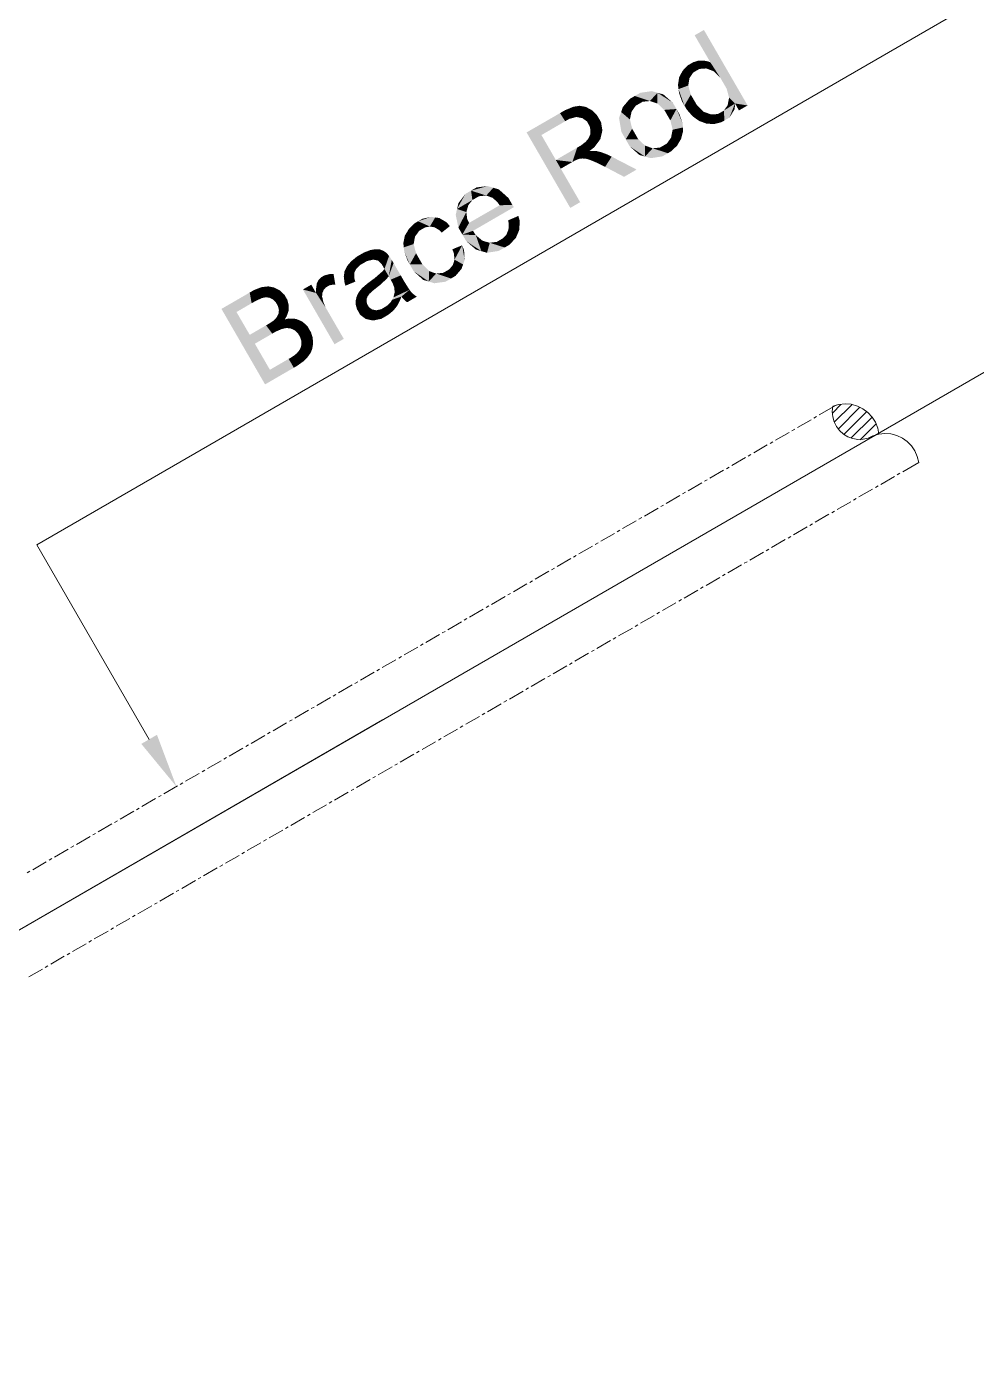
# Model space of a CAD drawing. Header units: millimetres. Extents: x 2 to 579, y 1 to 405.
# Drawn here: x 155.86 to 165.26, y 118.71 to 131.91 of the extents above; entities that cross this region are included whole.
import ezdxf

# ---------------------------------------------------------------- set-up
doc = ezdxf.new("R2010")
doc.units = ezdxf.units.MM
doc.linetypes.add('XKITLINE00', pattern=[0])
doc.layers.add('LinkedObject', color=7, linetype='Continuous', lineweight=0)

# ---------------------------------------------------------------- blocks, each defined once
blk = doc.blocks.new('*A4')
at = {"layer": 'LinkedObject'}
for color, points in [(7, [(162.566, 131.879), (162.63, 131.558), (162.474, 131.826)]), (7, [(162.566, 131.879), (162.731, 131.401), (162.63, 131.558)]), (7, [(162.731, 131.401), (162.566, 131.879), (162.999, 131.131)]), (7, [(162.404, 131.527), (162.46, 131.457), (162.354, 131.474)]), (7, [(162.437, 131.546), (162.46, 131.457), (162.404, 131.527)]), (7, [(162.462, 131.56), (162.522, 131.493), (162.437, 131.546)]), (7, [(162.437, 131.546), (162.522, 131.493), (162.49, 131.475)]), (7, [(162.46, 131.457), (162.437, 131.546), (162.49, 131.475)]), (7, [(162.511, 131.575), (162.522, 131.493), (162.462, 131.56)]), (7, [(162.536, 131.576), (162.522, 131.493), (162.511, 131.575)]), (7, [(162.536, 131.576), (162.589, 131.498), (162.522, 131.493)]), (7, [(162.561, 131.576), (162.589, 131.498), (162.536, 131.576)]), (7, [(162.608, 131.567), (162.589, 131.498), (162.561, 131.576)]), (7, [(162.63, 131.558), (162.589, 131.498), (162.608, 131.567)]), (7, [(162.589, 131.498), (162.63, 131.558), (162.626, 131.484)]), (7, [(162.626, 131.484), (162.63, 131.558), (162.662, 131.47)]), (7, [(162.63, 131.558), (162.731, 131.401), (162.662, 131.47)]), (7, [(162.32, 131.408), (162.417, 131.366), (162.309, 131.334)]), (7, [(162.309, 131.334), (162.417, 131.366), (162.314, 131.293)]), (7, [(162.314, 131.293), (162.417, 131.366), (162.411, 131.329)]), (7, [(162.423, 131.403), (162.32, 131.408), (162.337, 131.441)]), (7, [(162.417, 131.366), (162.32, 131.408), (162.423, 131.403)]), (7, [(162.354, 131.474), (162.46, 131.457), (162.337, 131.441)]), (7, [(162.337, 131.441), (162.46, 131.457), (162.423, 131.403)]), (7, [(162.731, 131.401), (162.999, 131.131), (162.763, 131.346)]), (7, [(161.881, 131.225), (161.746, 131.066), (161.831, 131.196)]), (7, [(161.891, 131.129), (161.746, 131.066), (161.881, 131.225)]), (7, [(162.049, 131.273), (161.881, 131.225), (161.937, 131.257)]), (7, [(162.106, 131.257), (161.881, 131.225), (162.049, 131.273)]), (7, [(162.031, 131.175), (161.881, 131.225), (162.106, 131.257)]), (7, [(161.881, 131.225), (161.959, 131.168), (161.925, 131.148)]), (7, [(161.959, 131.168), (161.881, 131.225), (162.031, 131.175)]), (7, [(161.891, 131.129), (161.881, 131.225), (161.925, 131.148)]), (7, [(162.031, 131.175), (162.106, 131.257), (162.069, 131.162)]), (7, [(162.106, 131.257), (162.106, 131.15), (162.069, 131.162)]), (7, [(162.256, 131.16), (162.106, 131.257), (162.163, 131.241)]), (7, [(162.294, 131.096), (162.106, 131.257), (162.256, 131.16)]), (7, [(162.173, 131.087), (162.106, 131.257), (162.294, 131.096)]), (7, [(162.106, 131.15), (162.106, 131.257), (162.173, 131.087)]), (7, [(162.411, 131.329), (162.373, 131.13), (162.314, 131.293)]), (7, [(162.314, 131.293), (162.373, 131.13), (162.32, 131.252)]), (7, [(162.32, 131.252), (162.373, 131.13), (162.349, 131.171)]), (7, [(162.436, 131.238), (162.373, 131.13), (162.411, 131.329)]), (7, [(162.373, 131.13), (162.436, 131.238), (162.467, 131.185)]), (7, [(162.763, 131.346), (162.999, 131.131), (162.792, 131.295)]), (7, [(162.792, 131.295), (162.999, 131.131), (162.815, 131.208)]), (7, [(161.304, 131.123), (161.14, 131.055), (161.272, 131.118)]), (7, [(161.304, 131.017), (161.14, 131.055), (161.304, 131.123)]), (7, [(161.272, 131.118), (161.14, 131.055), (161.19, 131.084)]), (7, [(161.336, 131.128), (161.333, 131.011), (161.304, 131.123)]), (7, [(161.304, 131.123), (161.333, 131.011), (161.304, 131.017)]), (7, [(161.333, 131.011), (161.336, 131.128), (161.362, 131.005)]), (7, [(161.428, 131.099), (161.336, 131.128), (161.398, 131.116)]), (7, [(161.362, 131.005), (161.336, 131.128), (161.428, 131.099)]), (7, [(161.428, 131.099), (161.407, 130.973), (161.362, 131.005)]), (7, [(161.458, 131.083), (161.407, 130.973), (161.428, 131.099)]), (7, [(161.831, 131.196), (161.746, 131.066), (161.763, 131.116)]), (7, [(161.849, 131.07), (161.746, 131.066), (161.891, 131.129)]), (7, [(162.173, 131.087), (162.294, 131.096), (162.202, 131.037)]), (7, [(162.294, 131.096), (162.233, 130.983), (162.202, 131.037)]), (7, [(162.233, 130.983), (162.294, 131.096), (162.256, 130.891)]), (7, [(162.256, 130.891), (162.294, 131.096), (162.358, 130.913)]), (7, [(162.356, 130.952), (162.294, 131.096), (162.324, 131.043)]), (7, [(162.358, 130.913), (162.294, 131.096), (162.356, 130.952)]), (7, [(162.497, 131.133), (162.373, 131.13), (162.467, 131.185)]), (7, [(162.373, 131.13), (162.497, 131.133), (162.397, 131.089)]), (7, [(162.397, 131.089), (162.497, 131.133), (162.454, 131.024)]), (7, [(162.454, 131.024), (162.497, 131.133), (162.487, 131)]), (7, [(162.487, 131), (162.497, 131.133), (162.564, 131.068)]), (7, [(162.764, 131.08), (162.874, 131.151), (162.769, 130.982)]), (7, [(162.801, 131.134), (162.874, 131.151), (162.764, 131.08)]), (7, [(162.769, 130.982), (162.874, 131.151), (162.819, 131.011)]), (7, [(162.874, 131.151), (162.801, 131.134), (162.808, 131.171)]), (7, [(162.815, 131.208), (162.874, 131.151), (162.808, 131.171)]), (7, [(162.815, 131.208), (162.999, 131.131), (162.874, 131.151)]), (7, [(162.819, 131.011), (162.874, 131.151), (162.871, 131.095)]), (7, [(162.874, 131.151), (162.999, 131.131), (162.913, 131.082)]), (7, [(161.192, 130.975), (160.809, 130.864), (161.14, 131.055)]), (7, [(160.956, 130.838), (160.809, 130.864), (161.192, 130.975)]), (7, [(161.14, 131.055), (161.233, 130.999), (161.192, 130.975)]), (7, [(161.233, 130.999), (161.14, 131.055), (161.304, 131.017)]), (7, [(161.506, 131.035), (161.407, 130.973), (161.458, 131.083)]), (7, [(161.524, 131.005), (161.407, 130.973), (161.506, 131.035)]), (7, [(161.407, 130.973), (161.524, 131.005), (161.422, 130.946)]), (7, [(161.524, 131.005), (161.433, 130.928), (161.422, 130.946)]), (7, [(161.433, 130.928), (161.524, 131.005), (161.442, 130.889)]), (7, [(161.442, 130.889), (161.524, 131.005), (161.55, 130.841)]), (7, [(161.56, 130.883), (161.524, 131.005), (161.547, 130.965)]), (7, [(161.55, 130.841), (161.524, 131.005), (161.56, 130.883)]), (7, [(161.746, 131.066), (161.791, 130.795), (161.725, 131.006)]), (7, [(161.725, 131.006), (161.791, 130.795), (161.748, 130.87)]), (7, [(161.746, 131.066), (161.849, 131.07), (161.841, 131.031)]), (7, [(161.833, 130.992), (161.791, 130.795), (161.746, 131.066)]), (7, [(161.833, 130.992), (161.746, 131.066), (161.841, 131.031)]), (7, [(161.855, 130.901), (161.791, 130.795), (161.833, 130.992)]), (7, [(162.564, 131.068), (162.592, 130.951), (162.487, 131)]), (7, [(162.487, 131), (162.592, 130.951), (162.521, 130.977)]), (7, [(162.601, 131.055), (162.592, 130.951), (162.564, 131.068)]), (7, [(162.592, 130.951), (162.601, 131.055), (162.629, 130.949)]), (7, [(162.629, 130.949), (162.601, 131.055), (162.637, 131.042)]), (7, [(162.637, 131.042), (162.769, 130.982), (162.629, 130.949)]), (7, [(162.629, 130.949), (162.769, 130.982), (162.667, 130.947)]), (7, [(162.704, 131.046), (162.769, 130.982), (162.637, 131.042)]), (7, [(162.667, 130.947), (162.769, 130.982), (162.737, 130.964)]), (7, [(162.769, 130.982), (162.704, 131.046), (162.734, 131.063)]), (7, [(162.764, 131.08), (162.769, 130.982), (162.734, 131.063)]), (7, [(161.099, 130.591), (161.242, 130.116), (160.809, 130.864)]), (7, [(160.809, 130.864), (160.956, 130.838), (161.099, 130.591)]), (7, [(161.409, 130.789), (161.55, 130.841), (161.394, 130.771)]), (7, [(161.54, 130.798), (161.394, 130.771), (161.55, 130.841)]), (7, [(161.424, 130.807), (161.55, 130.841), (161.409, 130.789)]), (7, [(161.55, 130.841), (161.424, 130.807), (161.44, 130.846)]), (7, [(161.441, 130.867), (161.55, 130.841), (161.44, 130.846)]), (7, [(161.442, 130.889), (161.55, 130.841), (161.441, 130.867)]), (7, [(161.791, 130.795), (161.855, 130.901), (161.885, 130.849)]), (7, [(161.915, 130.797), (161.791, 130.795), (161.885, 130.849)]), (7, [(162.248, 130.852), (162.34, 130.801), (162.241, 130.813)]), (7, [(162.358, 130.913), (162.248, 130.852), (162.256, 130.891)]), (7, [(162.359, 130.874), (162.248, 130.852), (162.358, 130.913)]), (7, [(162.34, 130.801), (162.248, 130.852), (162.359, 130.874)]), (7, [(161.263, 130.571), (161.099, 130.591), (161.311, 130.714)]), (7, [(161.263, 130.571), (161.311, 130.714), (161.282, 130.582)]), (7, [(161.282, 130.582), (161.311, 130.714), (161.311, 130.596)]), (7, [(161.361, 130.606), (161.311, 130.714), (161.345, 130.733)]), (7, [(161.311, 130.596), (161.311, 130.714), (161.32, 130.599)]), (7, [(161.32, 130.599), (161.311, 130.714), (161.333, 130.603)]), (7, [(161.333, 130.603), (161.311, 130.714), (161.361, 130.606)]), (7, [(161.394, 130.771), (161.431, 130.679), (161.345, 130.733)]), (7, [(161.361, 130.606), (161.345, 130.733), (161.377, 130.605)]), (7, [(161.345, 130.733), (161.431, 130.679), (161.377, 130.605)]), (7, [(161.481, 130.718), (161.394, 130.771), (161.54, 130.798)]), (7, [(161.431, 130.679), (161.394, 130.771), (161.481, 130.718)]), (7, [(161.915, 130.797), (161.983, 130.625), (161.791, 130.795)]), (7, [(161.791, 130.795), (161.983, 130.625), (161.831, 130.726)]), (7, [(161.831, 130.726), (161.983, 130.625), (161.926, 130.641)]), (7, [(161.983, 130.733), (161.983, 130.625), (161.915, 130.797)]), (7, [(161.983, 130.625), (161.983, 130.733), (162.021, 130.72)]), (7, [(162.058, 130.707), (161.983, 130.625), (162.021, 130.72)]), (7, [(162.058, 130.707), (162.209, 130.658), (161.983, 130.625)]), (7, [(162.13, 130.714), (162.209, 130.658), (162.058, 130.707)]), (7, [(162.209, 130.658), (162.13, 130.714), (162.165, 130.734)]), (7, [(162.199, 130.754), (162.209, 130.658), (162.165, 130.734)]), (7, [(162.32, 130.767), (162.199, 130.754), (162.241, 130.813)]), (7, [(162.3, 130.733), (162.199, 130.754), (162.32, 130.767)]), (7, [(162.244, 130.679), (162.199, 130.754), (162.3, 130.733)]), (7, [(162.209, 130.658), (162.199, 130.754), (162.244, 130.679)]), (7, [(162.241, 130.813), (162.34, 130.801), (162.32, 130.767)]), (7, [(161.099, 130.591), (161.148, 130.505), (161.242, 130.116)]), (7, [(161.148, 130.505), (161.099, 130.591), (161.263, 130.571)]), (7, [(161.377, 130.605), (161.431, 130.679), (161.392, 130.605)]), (7, [(161.431, 130.679), (161.431, 130.594), (161.392, 130.605)]), (7, [(161.457, 130.681), (161.431, 130.594), (161.431, 130.679)]), (7, [(161.431, 130.594), (161.457, 130.681), (161.456, 130.584)]), (7, [(161.456, 130.584), (161.457, 130.681), (161.48, 130.575)]), (7, [(161.513, 130.677), (161.457, 130.681), (161.497, 130.68)]), (7, [(161.48, 130.575), (161.457, 130.681), (161.513, 130.677)]), (7, [(161.513, 130.677), (161.545, 130.544), (161.48, 130.575)]), (7, [(161.546, 130.669), (161.545, 130.544), (161.513, 130.677)]), (7, [(161.615, 130.643), (161.545, 130.544), (161.546, 130.669)]), (7, [(161.545, 130.544), (161.615, 130.643), (161.587, 130.523)]), (7, [(161.587, 130.523), (161.615, 130.643), (161.652, 130.624)]), (7, [(161.587, 130.523), (161.652, 130.624), (161.775, 130.424)]), (7, [(161.775, 130.424), (161.652, 130.624), (161.899, 130.496)]), (7, [(161.983, 130.625), (162.209, 130.658), (162.039, 130.609)]), (7, [(162.039, 130.609), (162.209, 130.658), (162.152, 130.626)]), (7, [(161.242, 130.116), (161.148, 130.505), (161.34, 130.173)]), (7, [(160.423, 130.333), (160.259, 130.287), (160.313, 130.319)]), (7, [(160.479, 130.316), (160.259, 130.287), (160.423, 130.333)]), (7, [(160.41, 130.239), (160.259, 130.287), (160.479, 130.316)]), (7, [(160.41, 130.239), (160.479, 130.316), (160.448, 130.225)]), (7, [(160.479, 130.316), (160.472, 130.216), (160.448, 130.225)]), (7, [(160.472, 130.216), (160.479, 130.316), (160.519, 130.175)]), (7, [(160.63, 130.214), (160.479, 130.316), (160.535, 130.299)]), (7, [(160.519, 130.175), (160.479, 130.316), (160.63, 130.214)]), (7, [(160.259, 130.287), (160.12, 130.106), (160.203, 130.255)]), (7, [(160.272, 130.194), (160.12, 130.106), (160.259, 130.287)]), (7, [(160.203, 130.255), (160.12, 130.106), (160.134, 130.164)]), (7, [(160.231, 130.142), (160.12, 130.106), (160.272, 130.194)]), (7, [(160.259, 130.287), (160.338, 130.232), (160.303, 130.212)]), (7, [(160.338, 130.232), (160.259, 130.287), (160.41, 130.239)]), (7, [(160.272, 130.194), (160.259, 130.287), (160.303, 130.212)]), (7, [(160.519, 130.175), (160.63, 130.214), (160.542, 130.142)]), (7, [(160.668, 130.147), (160.542, 130.142), (160.63, 130.214)]), (7, [(160.12, 130.106), (160.133, 129.922), (160.107, 130.048)]), (7, [(160.222, 130.108), (160.12, 130.106), (160.231, 130.142)]), (7, [(160.12, 130.106), (160.222, 130.108), (160.212, 130.075)]), (7, [(160.212, 130.075), (160.133, 129.922), (160.12, 130.106)]), (7, [(160.221, 130.004), (160.133, 129.922), (160.212, 130.075)]), (7, [(160.671, 130.143), (160.173, 129.853), (160.668, 130.147)]), (7, [(160.239, 129.968), (160.668, 130.147), (160.173, 129.853)]), (7, [(160.678, 130.131), (160.173, 129.853), (160.671, 130.143)]), (7, [(160.682, 130.123), (160.173, 129.853), (160.678, 130.131)]), (7, [(160.278, 129.889), (160.173, 129.853), (160.682, 130.123)]), (7, [(160.542, 130.142), (160.668, 130.147), (160.239, 129.968)]), (7, [(160.728, 130.037), (160.633, 129.958), (160.626, 129.993)]), (7, [(160.629, 129.9), (160.728, 130.037), (160.737, 129.9)]), (7, [(160.633, 129.958), (160.728, 130.037), (160.629, 129.9)]), (7, [(160.737, 129.9), (160.728, 130.037), (160.741, 129.988)]), (7, [(159.644, 129.91), (159.746, 129.89), (159.624, 129.876)]), (7, [(159.699, 129.963), (159.746, 129.89), (159.644, 129.91)]), (7, [(159.734, 129.984), (159.746, 129.89), (159.699, 129.963)]), (7, [(159.863, 130.028), (159.734, 129.984), (159.778, 130.009)]), (7, [(159.904, 130.022), (159.734, 129.984), (159.863, 130.028)]), (7, [(159.851, 129.932), (159.734, 129.984), (159.904, 130.022)]), (7, [(159.734, 129.984), (159.804, 129.923), (159.781, 129.91)]), (7, [(159.804, 129.923), (159.734, 129.984), (159.851, 129.932)]), (7, [(159.746, 129.89), (159.734, 129.984), (159.781, 129.91)]), (7, [(159.851, 129.932), (159.904, 130.022), (159.875, 129.928)]), (7, [(159.904, 130.022), (159.899, 129.923), (159.875, 129.928)]), (7, [(159.899, 129.923), (159.904, 130.022), (159.946, 129.895)]), (7, [(160.017, 129.973), (159.904, 130.022), (159.945, 130.016)]), (7, [(160.049, 129.936), (159.904, 130.022), (160.017, 129.973)]), (7, [(159.946, 129.895), (159.904, 130.022), (160.049, 129.936)]), (7, [(159.946, 129.895), (160.049, 129.936), (159.968, 129.871)]), (7, [(160.133, 129.922), (160.221, 130.004), (160.239, 129.968)]), (7, [(160.239, 129.968), (160.173, 129.853), (160.133, 129.922)]), (7, [(160.619, 129.876), (160.737, 129.9), (160.609, 129.852)]), (7, [(160.72, 129.859), (160.609, 129.852), (160.737, 129.9)]), (7, [(160.629, 129.9), (160.737, 129.9), (160.619, 129.876)]), (7, [(159.603, 129.842), (159.697, 129.795), (159.588, 129.768)]), (7, [(159.588, 129.768), (159.697, 129.795), (159.592, 129.726)]), (7, [(159.592, 129.726), (159.697, 129.795), (159.69, 129.758)]), (7, [(159.704, 129.833), (159.603, 129.842), (159.624, 129.876)]), (7, [(159.697, 129.795), (159.603, 129.842), (159.704, 129.833)]), (7, [(159.624, 129.876), (159.746, 129.89), (159.704, 129.833)]), (7, [(160.306, 129.846), (160.173, 129.853), (160.278, 129.889)]), (7, [(160.173, 129.853), (160.361, 129.688), (160.211, 129.787)]), (7, [(160.306, 129.846), (160.361, 129.688), (160.173, 129.853)]), (7, [(160.211, 129.787), (160.361, 129.688), (160.305, 129.705)]), (7, [(160.371, 129.792), (160.361, 129.688), (160.306, 129.846)]), (7, [(160.361, 129.688), (160.371, 129.792), (160.417, 129.672)]), (7, [(160.407, 129.781), (160.417, 129.672), (160.371, 129.792)]), (7, [(160.444, 129.771), (160.417, 129.672), (160.407, 129.781)]), (7, [(160.444, 129.771), (160.592, 129.724), (160.417, 129.672)]), (7, [(160.514, 129.78), (160.592, 129.724), (160.444, 129.771)]), (7, [(160.548, 129.8), (160.592, 129.724), (160.514, 129.78)]), (7, [(160.573, 129.814), (160.592, 129.724), (160.548, 129.8)]), (7, [(160.573, 129.814), (160.72, 129.859), (160.592, 129.724)]), (7, [(160.609, 129.852), (160.72, 129.859), (160.573, 129.814)]), (7, [(160.592, 129.724), (160.72, 129.859), (160.639, 129.751)]), (7, [(160.639, 129.751), (160.72, 129.859), (160.703, 129.819)]), (7, [(159.163, 129.654), (159.228, 129.59), (159.128, 129.634)]), (7, [(159.285, 129.703), (159.163, 129.654), (159.259, 129.698)]), (7, [(159.29, 129.604), (159.163, 129.654), (159.285, 129.703)]), (7, [(159.259, 129.698), (159.163, 129.654), (159.198, 129.674)]), (7, [(159.228, 129.59), (159.163, 129.654), (159.29, 129.604)]), (7, [(159.355, 129.705), (159.285, 129.703), (159.312, 129.707)]), (7, [(159.373, 129.698), (159.285, 129.703), (159.355, 129.705)]), (7, [(159.29, 129.604), (159.285, 129.703), (159.316, 129.599)]), (7, [(159.316, 129.599), (159.285, 129.703), (159.336, 129.595)]), (7, [(159.285, 129.703), (159.371, 129.563), (159.336, 129.595)]), (7, [(159.373, 129.698), (159.371, 129.563), (159.285, 129.703)]), (7, [(159.39, 129.692), (159.371, 129.563), (159.373, 129.698)]), (7, [(159.423, 129.669), (159.371, 129.563), (159.39, 129.692)]), (7, [(159.437, 129.652), (159.371, 129.563), (159.423, 129.669)]), (7, [(159.371, 129.563), (159.437, 129.652), (159.447, 129.642)]), (7, [(159.371, 129.563), (159.447, 129.642), (159.388, 129.535)]), (7, [(159.388, 129.535), (159.447, 129.642), (159.389, 129.533)]), (7, [(159.389, 129.533), (159.447, 129.642), (159.396, 129.52)]), (7, [(159.396, 129.52), (159.447, 129.642), (159.401, 129.511)]), (7, [(159.401, 129.511), (159.447, 129.642), (159.443, 129.439)]), (7, [(159.473, 129.601), (159.443, 129.439), (159.447, 129.642)]), (7, [(159.69, 129.758), (159.652, 129.556), (159.592, 129.726)]), (7, [(159.592, 129.726), (159.652, 129.556), (159.597, 129.685)]), (7, [(159.597, 129.685), (159.652, 129.556), (159.627, 129.6)]), (7, [(159.714, 129.667), (159.652, 129.556), (159.69, 129.758)]), (7, [(159.652, 129.556), (159.714, 129.667), (159.745, 129.613)]), (7, [(160.171, 129.746), (160.088, 129.669), (160.073, 129.706)]), (7, [(160.088, 129.669), (160.171, 129.746), (160.095, 129.604)]), (7, [(160.095, 129.604), (160.171, 129.746), (160.18, 129.556)]), (7, [(160.195, 129.6), (160.171, 129.746), (160.19, 129.695)]), (7, [(160.18, 129.556), (160.171, 129.746), (160.195, 129.6)]), (7, [(160.417, 129.672), (160.592, 129.724), (160.532, 129.69)]), (7, [(159.111, 129.492), (159.002, 129.462), (159.12, 129.512)]), (7, [(159.005, 129.488), (159.12, 129.512), (159.002, 129.462)]), (7, [(159.03, 129.539), (159.12, 129.512), (159.005, 129.488)]), (7, [(159.051, 129.564), (159.12, 129.512), (159.03, 129.539)]), (7, [(159.128, 129.634), (159.051, 129.564), (159.072, 129.588)]), (7, [(159.161, 129.551), (159.051, 129.564), (159.128, 129.634)]), (7, [(159.12, 129.512), (159.051, 129.564), (159.161, 129.551)]), (7, [(159.161, 129.551), (159.128, 129.634), (159.194, 129.57)]), (7, [(159.194, 129.57), (159.128, 129.634), (159.228, 129.59)]), (7, [(159.401, 129.511), (159.443, 129.439), (159.38, 129.487)]), (7, [(159.491, 129.57), (159.443, 129.439), (159.473, 129.601)]), (7, [(159.491, 129.57), (159.462, 129.405), (159.443, 129.439)]), (7, [(159.562, 129.448), (159.462, 129.405), (159.491, 129.57)]), (7, [(159.776, 129.558), (159.652, 129.556), (159.745, 129.613)]), (7, [(159.776, 129.558), (159.84, 129.387), (159.652, 129.556)]), (7, [(159.652, 129.556), (159.84, 129.387), (159.691, 129.488)]), (7, [(159.843, 129.491), (159.84, 129.387), (159.776, 129.558)]), (7, [(160.043, 129.508), (160.061, 129.417), (160.016, 129.492)]), (7, [(160.043, 129.508), (160.18, 129.556), (160.061, 129.417)]), (7, [(160.078, 129.55), (160.18, 129.556), (160.043, 129.508)]), (7, [(160.061, 129.417), (160.18, 129.556), (160.105, 129.443)]), (7, [(160.18, 129.556), (160.078, 129.55), (160.087, 129.577)]), (7, [(160.095, 129.604), (160.18, 129.556), (160.087, 129.577)]), (7, [(160.105, 129.443), (160.18, 129.556), (160.164, 129.512)]), (7, [(158.738, 129.383), (158.723, 129.274), (158.73, 129.366)]), (7, [(158.821, 129.329), (158.723, 129.274), (158.738, 129.383)]), (7, [(158.746, 129.4), (158.836, 129.338), (158.738, 129.383)]), (7, [(158.738, 129.383), (158.836, 129.338), (158.821, 129.329)]), (7, [(158.77, 129.426), (158.836, 129.338), (158.746, 129.4)]), (7, [(158.786, 129.436), (158.836, 129.338), (158.77, 129.426)]), (7, [(158.864, 129.462), (158.786, 129.436), (158.809, 129.449)]), (7, [(158.897, 129.461), (158.786, 129.436), (158.864, 129.462)]), (7, [(158.892, 129.357), (158.786, 129.436), (158.897, 129.461)]), (7, [(158.786, 129.436), (158.853, 129.348), (158.836, 129.338)]), (7, [(158.853, 129.348), (158.786, 129.436), (158.892, 129.357)]), (7, [(158.892, 129.357), (158.897, 129.461), (158.914, 129.357)]), (7, [(159.002, 129.462), (159.015, 129.346), (158.998, 129.436)]), (7, [(158.998, 129.436), (159.015, 129.346), (159.005, 129.378)]), (7, [(159.102, 129.472), (159.002, 129.462), (159.111, 129.492)]), (7, [(159.102, 129.472), (159.015, 129.346), (159.002, 129.462)]), (7, [(159.103, 129.419), (159.015, 129.346), (159.102, 129.472)]), (7, [(159.015, 129.346), (159.103, 129.419), (159.112, 129.386)]), (7, [(159.256, 129.385), (159.313, 129.318), (159.23, 129.366)]), (7, [(159.307, 129.423), (159.359, 129.354), (159.256, 129.385)]), (7, [(159.256, 129.385), (159.359, 129.354), (159.313, 129.318)]), (7, [(159.38, 129.487), (159.443, 129.439), (159.307, 129.423)]), (7, [(159.307, 129.423), (159.443, 129.439), (159.359, 129.354)]), (7, [(159.359, 129.354), (159.443, 129.439), (159.424, 129.415)]), (7, [(159.562, 129.448), (159.48, 129.375), (159.462, 129.405)]), (7, [(159.48, 129.375), (159.562, 129.448), (159.499, 129.325)]), (7, [(159.49, 129.23), (159.599, 129.384), (159.649, 129.305)]), (7, [(159.502, 129.279), (159.599, 129.384), (159.49, 129.23)]), (7, [(159.499, 129.325), (159.562, 129.448), (159.599, 129.384)]), (7, [(159.599, 129.384), (159.5, 129.305), (159.499, 129.325)]), (7, [(159.5, 129.305), (159.599, 129.384), (159.502, 129.279)]), (7, [(159.691, 129.488), (159.84, 129.387), (159.785, 129.403)]), (7, [(159.84, 129.387), (159.843, 129.491), (159.878, 129.478)]), (7, [(159.913, 129.466), (159.84, 129.387), (159.878, 129.478)]), (7, [(159.913, 129.466), (160.061, 129.417), (159.84, 129.387)]), (7, [(159.84, 129.387), (160.061, 129.417), (159.895, 129.37)]), (7, [(159.895, 129.37), (160.061, 129.417), (160.005, 129.385)]), (7, [(159.982, 129.473), (160.061, 129.417), (159.913, 129.466)]), (7, [(160.061, 129.417), (159.982, 129.473), (160.016, 129.492)]), (7, [(158.085, 129.172), (157.786, 129.116), (158.066, 129.278)]), (7, [(158.109, 129.303), (158.186, 129.223), (158.066, 129.278)]), (7, [(158.066, 129.278), (158.186, 129.223), (158.126, 129.195)]), (7, [(158.085, 129.172), (158.066, 129.278), (158.126, 129.195)]), (7, [(158.185, 129.332), (158.186, 129.223), (158.109, 129.303)]), (7, [(158.225, 129.231), (158.185, 129.332), (158.217, 129.335)]), (7, [(158.186, 129.223), (158.185, 129.332), (158.205, 129.227)]), (7, [(158.205, 129.227), (158.185, 129.332), (158.225, 129.231)]), (7, [(158.25, 129.339), (158.262, 129.227), (158.217, 129.335)]), (7, [(158.217, 129.335), (158.262, 129.227), (158.225, 129.231)]), (7, [(158.31, 129.327), (158.262, 129.227), (158.25, 129.339)]), (7, [(158.339, 129.312), (158.262, 129.227), (158.31, 129.327)]), (7, [(158.262, 129.227), (158.339, 129.312), (158.279, 129.218)]), (7, [(158.339, 129.312), (158.296, 129.209), (158.279, 129.218)]), (7, [(158.296, 129.209), (158.339, 129.312), (158.324, 129.181)]), (7, [(158.324, 129.181), (158.339, 129.312), (158.425, 129.23)]), (7, [(158.41, 129.256), (158.339, 129.312), (158.367, 129.297)]), (7, [(158.425, 129.23), (158.339, 129.312), (158.41, 129.256)]), (7, [(158.723, 129.274), (158.593, 129.308), (158.676, 129.356)]), (7, [(158.593, 129.308), (158.723, 129.274), (158.906, 128.766)]), (7, [(158.73, 129.366), (158.723, 129.274), (158.723, 129.312)]), (7, [(158.799, 129.305), (158.723, 129.274), (158.821, 129.329)]), (7, [(158.793, 129.289), (158.723, 129.274), (158.799, 129.305)]), (7, [(158.786, 129.273), (158.723, 129.274), (158.793, 129.289)]), (7, [(158.817, 129.132), (158.998, 128.819), (158.723, 129.274)]), (7, [(158.817, 129.132), (158.723, 129.274), (158.794, 129.19)]), (7, [(158.794, 129.19), (158.723, 129.274), (158.788, 129.219)]), (7, [(158.788, 129.219), (158.723, 129.274), (158.783, 129.238)]), (7, [(158.783, 129.238), (158.723, 129.274), (158.786, 129.273)]), (7, [(158.906, 128.766), (158.723, 129.274), (158.998, 128.819)]), (7, [(159.225, 129.216), (159.125, 129.237), (159.134, 129.256)]), (7, [(159.142, 129.274), (159.235, 129.241), (159.134, 129.256)]), (7, [(159.134, 129.256), (159.235, 129.241), (159.225, 129.216)]), (7, [(159.167, 129.308), (159.235, 129.241), (159.142, 129.274)]), (7, [(159.182, 129.324), (159.235, 129.241), (159.167, 129.308)]), (7, [(159.194, 129.335), (159.252, 129.265), (159.182, 129.324)]), (7, [(159.235, 129.241), (159.182, 129.324), (159.244, 129.253)]), (7, [(159.244, 129.253), (159.182, 129.324), (159.252, 129.265)]), (7, [(159.23, 129.366), (159.287, 129.297), (159.194, 129.335)]), (7, [(159.194, 129.335), (159.287, 129.297), (159.252, 129.265)]), (7, [(159.23, 129.366), (159.313, 129.318), (159.287, 129.297)]), (7, [(159.649, 129.305), (159.569, 129.238), (159.476, 129.206)]), (7, [(159.49, 129.23), (159.649, 129.305), (159.476, 129.206)]), (7, [(159.569, 129.238), (159.649, 129.305), (159.582, 129.22)]), (7, [(159.582, 129.22), (159.649, 129.305), (159.661, 129.289)]), (7, [(159.661, 129.289), (159.611, 129.192), (159.582, 129.22)]), (7, [(159.674, 129.274), (159.611, 129.192), (159.661, 129.289)]), (7, [(159.674, 129.274), (159.627, 129.182), (159.611, 129.192)]), (7, [(159.705, 129.248), (159.627, 129.182), (159.674, 129.274)]), (7, [(159.627, 129.182), (159.705, 129.248), (159.722, 129.238)]), (7, [(157.935, 129.085), (157.786, 129.116), (158.085, 129.172)]), (7, [(157.786, 129.116), (158.117, 128.771), (158.218, 128.368)]), (7, [(158.066, 128.859), (158.117, 128.771), (157.786, 129.116)]), (7, [(157.786, 129.116), (157.935, 129.085), (158.066, 128.859)]), (7, [(158.425, 129.23), (158.335, 129.163), (158.324, 129.181)]), (7, [(158.335, 129.163), (158.425, 129.23), (158.346, 129.143)]), (7, [(158.346, 129.143), (158.425, 129.23), (158.355, 129.105)]), (7, [(158.451, 129.125), (158.351, 129.068), (158.355, 129.105)]), (7, [(158.451, 129.096), (158.351, 129.068), (158.451, 129.125)]), (7, [(158.355, 129.105), (158.425, 129.23), (158.451, 129.125)]), (7, [(158.452, 129.154), (158.425, 129.23), (158.439, 129.206)]), (7, [(158.451, 129.125), (158.425, 129.23), (158.452, 129.154)]), (7, [(159.125, 129.237), (159.225, 129.202), (159.116, 129.197)]), (7, [(159.116, 129.197), (159.225, 129.202), (159.117, 129.175)]), (7, [(159.117, 129.175), (159.225, 129.202), (159.224, 129.189)]), (7, [(159.224, 129.189), (159.141, 129.092), (159.117, 129.175)]), (7, [(159.117, 129.175), (159.141, 129.092), (159.117, 129.154)]), (7, [(159.117, 129.154), (159.141, 129.092), (159.129, 129.112)]), (7, [(159.225, 129.202), (159.125, 129.237), (159.225, 129.216)]), (7, [(159.23, 129.163), (159.141, 129.092), (159.224, 129.189)]), (7, [(159.141, 129.092), (159.23, 129.163), (159.237, 129.151)]), (7, [(159.248, 129.133), (159.141, 129.092), (159.237, 129.151)]), (7, [(159.141, 129.092), (159.248, 129.133), (159.16, 129.058)]), (7, [(159.16, 129.058), (159.248, 129.133), (159.216, 129.016)]), (7, [(159.216, 129.016), (159.248, 129.133), (159.253, 129.008)]), (7, [(159.253, 129.008), (159.248, 129.133), (159.279, 129.11)]), (7, [(159.279, 129.11), (159.29, 129.001), (159.253, 129.008)]), (7, [(159.3, 129.106), (159.29, 129.001), (159.279, 129.11)]), (7, [(159.415, 129.044), (159.321, 129.102), (159.369, 129.113)]), (7, [(159.396, 129.129), (159.442, 129.06), (159.369, 129.113)]), (7, [(159.369, 129.113), (159.442, 129.06), (159.415, 129.044)]), (7, [(159.422, 129.144), (159.442, 129.06), (159.396, 129.129)]), (7, [(159.506, 129.12), (159.422, 129.144), (159.463, 129.183)]), (7, [(159.488, 129.098), (159.422, 129.144), (159.506, 129.12)]), (7, [(159.442, 129.06), (159.422, 129.144), (159.488, 129.098)]), (7, [(159.569, 129.238), (159.463, 129.183), (159.476, 129.206)]), (7, [(159.556, 129.202), (159.463, 129.183), (159.569, 129.238)]), (7, [(159.525, 129.143), (159.463, 129.183), (159.556, 129.202)]), (7, [(159.506, 129.12), (159.463, 129.183), (159.525, 129.143)]), (7, [(158.261, 128.972), (158.412, 129.011), (158.326, 128.892)]), (7, [(158.306, 129.003), (158.412, 129.011), (158.261, 128.972)]), (7, [(158.318, 129.016), (158.431, 129.04), (158.306, 129.003)]), (7, [(158.412, 129.011), (158.306, 129.003), (158.431, 129.04)]), (7, [(158.333, 129.033), (158.431, 129.04), (158.318, 129.016)]), (7, [(158.326, 128.892), (158.412, 129.011), (158.385, 128.917)]), (7, [(158.351, 129.068), (158.431, 129.04), (158.333, 129.033)]), (7, [(158.431, 129.04), (158.351, 129.068), (158.451, 129.096)]), (7, [(158.412, 129.011), (158.43, 128.927), (158.385, 128.917)]), (7, [(158.524, 129.017), (158.412, 129.011), (158.452, 129.021)]), (7, [(158.472, 128.922), (158.412, 129.011), (158.524, 129.017)]), (7, [(158.43, 128.927), (158.412, 129.011), (158.472, 128.922)]), (7, [(158.472, 128.922), (158.524, 129.017), (158.492, 128.913)]), (7, [(158.492, 128.913), (158.524, 129.017), (158.512, 128.904)]), (7, [(158.512, 128.904), (158.524, 129.017), (158.556, 129.004)]), (7, [(158.556, 129.004), (158.544, 128.874), (158.512, 128.904)]), (7, [(158.588, 128.99), (158.544, 128.874), (158.556, 129.004)]), (7, [(158.639, 128.944), (158.544, 128.874), (158.588, 128.99)]), (7, [(159.321, 129.102), (159.29, 129.001), (159.3, 129.106)]), (7, [(159.29, 129.001), (159.321, 129.102), (159.371, 129.018)]), (7, [(159.371, 129.018), (159.321, 129.102), (159.415, 129.044)]), (7, [(158.29, 128.871), (158.066, 128.859), (158.228, 128.953)]), (7, [(158.117, 128.771), (158.066, 128.859), (158.29, 128.871)]), (7, [(158.326, 128.892), (158.228, 128.953), (158.261, 128.972)]), (7, [(158.29, 128.871), (158.228, 128.953), (158.326, 128.892)]), (7, [(158.657, 128.911), (158.544, 128.874), (158.639, 128.944)]), (7, [(158.544, 128.874), (158.657, 128.911), (158.556, 128.853)]), (7, [(158.657, 128.911), (158.566, 128.835), (158.556, 128.853)]), (7, [(158.566, 128.835), (158.657, 128.911), (158.577, 128.799)]), (7, [(158.577, 128.799), (158.657, 128.911), (158.692, 128.801)]), (7, [(158.69, 128.83), (158.657, 128.911), (158.673, 128.885)]), (7, [(158.692, 128.801), (158.657, 128.911), (158.69, 128.83)]), (7, [(158.218, 128.368), (158.117, 128.771), (158.266, 128.513)]), (7, [(158.677, 128.699), (158.556, 128.704), (158.571, 128.731)]), (7, [(158.578, 128.763), (158.686, 128.721), (158.571, 128.731)]), (7, [(158.571, 128.731), (158.686, 128.721), (158.677, 128.699)]), (7, [(158.692, 128.801), (158.578, 128.763), (158.577, 128.799)]), (7, [(158.694, 128.772), (158.578, 128.763), (158.692, 128.801)]), (7, [(158.686, 128.721), (158.578, 128.763), (158.694, 128.772)]), (7, [(158.452, 128.621), (158.503, 128.533), (158.266, 128.513)]), (7, [(158.477, 128.635), (158.539, 128.554), (158.452, 128.621)]), (7, [(158.452, 128.621), (158.539, 128.554), (158.503, 128.533)]), (7, [(158.509, 128.657), (158.596, 128.595), (158.477, 128.635)]), (7, [(158.477, 128.635), (158.596, 128.595), (158.539, 128.554)]), (7, [(158.518, 128.664), (158.596, 128.595), (158.509, 128.657)]), (7, [(158.617, 128.615), (158.518, 128.664), (158.533, 128.677)]), (7, [(158.596, 128.595), (158.518, 128.664), (158.617, 128.615)]), (7, [(158.556, 128.704), (158.668, 128.678), (158.533, 128.677)]), (7, [(158.533, 128.677), (158.668, 128.678), (158.617, 128.615)]), (7, [(158.668, 128.678), (158.556, 128.704), (158.677, 128.699)]), (7, [(158.617, 128.615), (158.668, 128.678), (158.638, 128.636)]), (7, [(158.266, 128.513), (158.503, 128.533), (158.218, 128.368)]), (6, [(156.992, 124.807), (157.147, 124.897), (157.34, 124.384)])]:
    blk.add_hatch(color=color, dxfattribs=at).paths.add_polyline_path(points, flags=17)
at = {"layer": 'LinkedObject', "color": 6, "linetype": 'XKITLINE00', "lineweight": 0}
for p, q in [((155.956, 126.778), (165.116, 132.072)), ((153.697, 121.759), (168.518, 130.325)), ((157.069, 124.852), (155.956, 126.778))]:
    blk.add_line(p, q, dxfattribs=at)
at = {"layer": 'LinkedObject', "color": 9, "linetype": 'XKITLINE00', "lineweight": 0}
for p, q in [((163.708, 128.065), (163.877, 128.163)), ((163.438, 127.908), (163.465, 127.924)), ((163.492, 127.94), (163.627, 128.018)), ((163.654, 128.034), (163.681, 128.049)), ((163.221, 127.783), (163.248, 127.799)), ((163.275, 127.815), (163.411, 127.893)), ((163.005, 127.658), (163.032, 127.674)), ((163.059, 127.69), (163.194, 127.768)), ((162.788, 127.533), (162.815, 127.549)), ((162.842, 127.564), (162.978, 127.643)), ((164.535, 127.503), (164.694, 127.595)), ((162.41, 127.314), (162.545, 127.392)), ((162.572, 127.408), (162.599, 127.424)), ((162.626, 127.439), (162.761, 127.518)), ((164.319, 127.378), (164.454, 127.456)), ((164.481, 127.472), (164.508, 127.488)), ((162.193, 127.189), (162.328, 127.267)), ((162.355, 127.283), (162.382, 127.299)), ((164.102, 127.253), (164.237, 127.331)), ((164.265, 127.347), (164.292, 127.362)), ((161.977, 127.064), (162.112, 127.142)), ((162.139, 127.158), (162.166, 127.173)), ((163.886, 127.128), (164.021, 127.206)), ((164.048, 127.222), (164.075, 127.237)), ((161.76, 126.939), (161.895, 127.017)), ((161.922, 127.033), (161.95, 127.048)), ((163.669, 127.003), (163.805, 127.081)), ((163.832, 127.097), (163.859, 127.112)), ((161.544, 126.814), (161.679, 126.892)), ((161.706, 126.908), (161.733, 126.923)), ((163.453, 126.878), (163.588, 126.956)), ((163.615, 126.972), (163.642, 126.987)), ((161.327, 126.689), (161.463, 126.767)), ((161.49, 126.783), (161.517, 126.798)), ((163.182, 126.721), (163.209, 126.737)), ((163.236, 126.753), (163.372, 126.831)), ((163.399, 126.846), (163.426, 126.862)), ((161.111, 126.564), (161.246, 126.642)), ((161.273, 126.657), (161.3, 126.673)), ((162.966, 126.596), (162.993, 126.612)), ((163.02, 126.628), (163.155, 126.706)), ((160.894, 126.439), (161.03, 126.517)), ((161.057, 126.532), (161.084, 126.548)), ((162.749, 126.471), (162.776, 126.487)), ((162.803, 126.502), (162.939, 126.581)), ((160.678, 126.313), (160.813, 126.392)), ((160.84, 126.407), (160.867, 126.423)), ((162.533, 126.346), (162.56, 126.362)), ((162.587, 126.377), (162.722, 126.455)), ((160.461, 126.188), (160.597, 126.267)), ((160.624, 126.282), (160.651, 126.298)), ((162.154, 126.127), (162.289, 126.205)), ((162.316, 126.221), (162.344, 126.237)), ((162.371, 126.252), (162.506, 126.33)), ((160.245, 126.063), (160.38, 126.141)), ((160.407, 126.157), (160.434, 126.173)), ((161.938, 126.002), (162.073, 126.08)), ((162.1, 126.096), (162.127, 126.111)), ((160.029, 125.938), (160.164, 126.016)), ((160.191, 126.032), (160.218, 126.048)), ((161.721, 125.877), (161.857, 125.955)), ((161.884, 125.971), (161.911, 125.986)), ((159.812, 125.813), (159.947, 125.891)), ((159.974, 125.907), (160.002, 125.922)), ((161.505, 125.752), (161.64, 125.83)), ((161.667, 125.846), (161.694, 125.861)), ((159.596, 125.688), (159.731, 125.766)), ((159.758, 125.782), (159.785, 125.797)), ((161.288, 125.627), (161.424, 125.705)), ((161.451, 125.721), (161.478, 125.736)), ((159.325, 125.532), (159.352, 125.547)), ((159.379, 125.563), (159.515, 125.641)), ((159.542, 125.657), (159.569, 125.672)), ((161.072, 125.502), (161.207, 125.58)), ((161.234, 125.595), (161.261, 125.611)), ((159.109, 125.406), (159.136, 125.422)), ((159.163, 125.438), (159.298, 125.516)), ((160.855, 125.377), (160.991, 125.455)), ((161.018, 125.47), (161.045, 125.486)), ((158.892, 125.281), (158.919, 125.297)), ((158.946, 125.313), (159.082, 125.391)), ((160.639, 125.251), (160.774, 125.33)), ((160.801, 125.345), (160.828, 125.361)), ((158.676, 125.156), (158.703, 125.172)), ((158.73, 125.188), (158.865, 125.266)), ((160.423, 125.126), (160.558, 125.205)), ((160.585, 125.22), (160.612, 125.236)), ((159.383, 125.045), (148.423, 118.711)), ((158.297, 124.937), (158.432, 125.016)), ((158.459, 125.031), (158.486, 125.047)), ((158.513, 125.062), (158.649, 125.141)), ((160.206, 125.001), (160.341, 125.079)), ((160.368, 125.095), (160.395, 125.111)), ((158.081, 124.812), (158.216, 124.89)), ((158.243, 124.906), (158.27, 124.922)), ((159.99, 124.876), (160.125, 124.954)), ((160.152, 124.97), (160.179, 124.986)), ((157.864, 124.687), (157.999, 124.765)), ((158.026, 124.781), (158.053, 124.797)), ((159.773, 124.751), (159.908, 124.829)), ((159.936, 124.845), (159.963, 124.86)), ((157.648, 124.562), (157.783, 124.64)), ((157.81, 124.656), (157.837, 124.671)), ((159.557, 124.626), (159.692, 124.704)), ((159.719, 124.72), (159.746, 124.735)), ((157.431, 124.437), (157.566, 124.515)), ((157.594, 124.531), (157.621, 124.546)), ((159.34, 124.501), (159.476, 124.579)), ((159.503, 124.595), (159.53, 124.61)), ((157.215, 124.312), (157.35, 124.39)), ((157.377, 124.406), (157.404, 124.421)), ((159.07, 124.344), (159.097, 124.36)), ((159.124, 124.376), (159.259, 124.454)), ((159.286, 124.47), (159.313, 124.485)), ((156.998, 124.187), (157.134, 124.265)), ((157.161, 124.281), (157.188, 124.296)), ((158.853, 124.219), (158.88, 124.235)), ((158.907, 124.251), (159.043, 124.329)), ((156.782, 124.062), (156.917, 124.14)), ((156.944, 124.155), (156.971, 124.171)), ((158.637, 124.094), (158.664, 124.11)), ((158.691, 124.126), (158.826, 124.204)), ((156.565, 123.937), (156.701, 124.015)), ((156.728, 124.03), (156.755, 124.046)), ((158.42, 123.969), (158.447, 123.985)), ((158.474, 124), (158.61, 124.079)), ((156.349, 123.811), (156.484, 123.89)), ((156.511, 123.905), (156.538, 123.921)), ((158.042, 123.75), (158.177, 123.828)), ((158.204, 123.844), (158.231, 123.86)), ((158.258, 123.875), (158.393, 123.954)), ((156.132, 123.686), (156.268, 123.765)), ((156.295, 123.78), (156.322, 123.796)), ((157.825, 123.625), (157.96, 123.703)), ((157.987, 123.719), (158.015, 123.735)), ((155.916, 123.561), (156.051, 123.639)), ((156.078, 123.655), (156.105, 123.671)), ((157.609, 123.5), (157.744, 123.578)), ((157.771, 123.594), (157.798, 123.609)), ((155.862, 123.53), (155.889, 123.546)), ((157.392, 123.375), (157.528, 123.453)), ((157.555, 123.469), (157.582, 123.484)), ((157.176, 123.25), (157.311, 123.328)), ((157.338, 123.344), (157.365, 123.359)), ((156.959, 123.125), (157.095, 123.203)), ((157.122, 123.219), (157.149, 123.234)), ((156.743, 123), (156.878, 123.078)), ((156.905, 123.093), (156.932, 123.109)), ((156.526, 122.875), (156.662, 122.953)), ((156.689, 122.968), (156.716, 122.984)), ((156.31, 122.749), (156.445, 122.828)), ((156.472, 122.843), (156.499, 122.859)), ((156.094, 122.624), (156.229, 122.703)), ((156.256, 122.718), (156.283, 122.734)), ((155.877, 122.499), (156.012, 122.577)), ((156.039, 122.593), (156.066, 122.609))]:
    blk.add_line(p, q, dxfattribs=at)
at = {"layer": 'LinkedObject', "color": 3, "linetype": 'XKITLINE00', "lineweight": 0}
for p, q in [((163.844, 128.151), (163.838, 128.1)), ((163.838, 128.1), (163.842, 128.048)), ((163.903, 128.169), (163.844, 128.151)), ((163.965, 128.176), (163.903, 128.169)), ((164.026, 128.171), (163.965, 128.176)), ((164.086, 128.154), (164.026, 128.171)), ((164.141, 128.127), (164.086, 128.154)), ((164.191, 128.091), (164.141, 128.127)), ((164.233, 128.045), (164.191, 128.091)), ((163.842, 128.048), (163.855, 127.998)), ((163.855, 127.998), (163.878, 127.952)), ((163.878, 127.952), (163.909, 127.91)), ((164.265, 127.993), (164.233, 128.045)), ((164.288, 127.935), (164.265, 127.993)), ((164.299, 127.874), (164.288, 127.935)), ((163.909, 127.91), (163.948, 127.876)), ((163.948, 127.876), (163.992, 127.849)), ((163.992, 127.849), (164.04, 127.831)), ((164.04, 127.831), (164.091, 127.823)), ((164.091, 127.823), (164.143, 127.825)), ((164.143, 127.825), (164.193, 127.836)), ((164.193, 127.836), (164.241, 127.857)), ((164.298, 127.874), (164.241, 127.857)), ((164.358, 127.881), (164.298, 127.874)), ((164.418, 127.877), (164.358, 127.881)), ((164.477, 127.862), (164.418, 127.877)), ((164.532, 127.837), (164.477, 127.862)), ((164.581, 127.802), (164.532, 127.837)), ((164.623, 127.759), (164.581, 127.802)), ((164.657, 127.709), (164.623, 127.759)), ((164.68, 127.654), (164.657, 127.709)), ((164.694, 127.595), (164.68, 127.654))]:
    blk.add_line(p, q, dxfattribs=at)
at = {"layer": 'LinkedObject', "color": 1, "linetype": 'XKITLINE00', "lineweight": 0}
for p, q in [((163.842, 128.087), (163.922, 128.168)), ((163.859, 127.996), (164.03, 128.167)), ((163.897, 127.926), (164.112, 128.141)), ((163.951, 127.872), (164.179, 128.1)), ((164.022, 127.834), (164.233, 128.045)), ((164.115, 127.818), (164.274, 127.978))]:
    blk.add_line(p, q, dxfattribs=at)

msp = doc.modelspace()

# ---------------------------------------------------------------- block references
at = {"lineweight": 0}
msp.add_blockref('*A4', (0, 0), dxfattribs=at)

doc.saveas('drawing.dxf')
